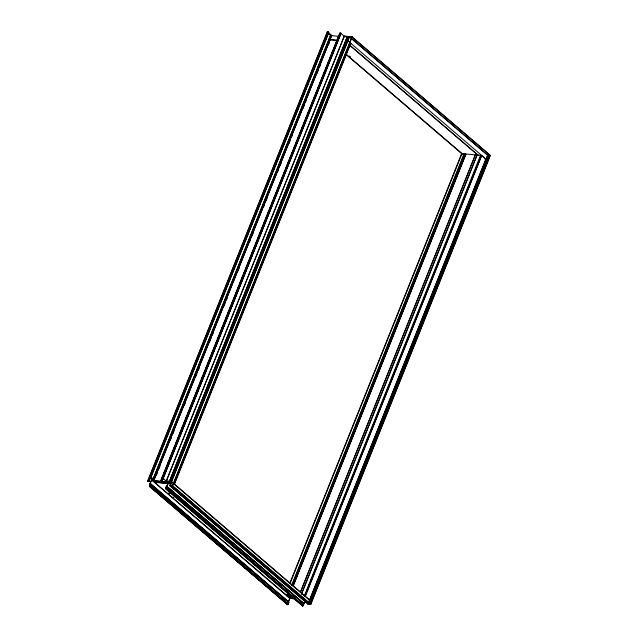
<?xml version="1.0" encoding="UTF-8"?>
<svg xmlns="http://www.w3.org/2000/svg" width="638" height="638" viewBox="0 0 638 638"><rect width="100%" height="100%" fill="white"/><g stroke="black" fill="none" stroke-linecap="round" stroke-linejoin="round"><path stroke-width="0.96" d="M154.555 480.972L154.237 480.845M148.965 481.395L328.546 32.323L148.67 481.371L150.321 477.248L150.943 477.479L328.905 32.554L327.98 32.059L148.223 481.323L147.641 480.948L327.246 31.9L328.291 32.107M147.92 481.068L327.525 32.012L331.577 35.489L153.495 480.685L154.26 481.076M148.59 481.148L328.251 31.996L148.686 481.156M290.673 596.355L289.931 598.205L151.445 479.664L152.179 477.814M288.073 603.867L149.858 485.438L149.547 485.717L287.858 604.154L288.671 602.368L149.906 483.883L151.557 479.76L153.654 480.566L331.728 35.592M287.547 604.672L149.332 486.244L287.905 604.704L288.91 602.192L150.145 483.716L151.645 479.967L153.567 480.733L168.488 482.376L170.92 484.33M287.905 604.704L149.555 485.949M149.858 485.438L150.456 483.939L149.906 483.883M150.145 483.716L150.696 483.764L149.332 486.244M151.445 479.664L152.737 479.784L330.691 34.851L327.246 31.9M152.777 480.071L330.811 34.954L331.537 35.576L339.312 36.438M330.085 39.723L153.846 480.581L154.276 480.741M156.294 475.374L157.403 472.599M158.878 468.906L159.986 466.131M170.338 440.252L171.447 437.485M172.922 433.784L174.03 431.017M184.382 405.138L185.491 402.363M195.842 376.492L196.951 373.716M198.426 370.024L199.534 367.249M209.886 341.378L210.995 338.603M212.47 334.902L213.586 332.135M223.93 306.256L225.039 303.489M226.522 299.788L227.63 297.013M237.974 271.142L239.083 268.367M249.434 242.496L250.543 239.721M252.026 236.028L253.134 233.253M263.478 207.374L264.587 204.607M266.07 200.906L267.178 198.139M277.53 172.26L278.639 169.485M280.114 165.792L281.222 163.017M288.982 143.614L290.091 140.838M291.574 137.146L292.683 134.371M303.034 108.5L304.143 105.725M305.618 102.024L306.726 99.257M317.078 73.378L318.187 70.611M319.662 66.91L320.77 64.135M328.538 44.732L329.647 41.956M160.505 482.344L340.094 33.2L340.461 33.519L160.76 482.495L160.154 482.113L339.759 33.064L340.995 33.288L161.406 482.551L340.955 33.176L161.573 482.567M160.385 482.248L339.998 33.192M160.664 482.488L340.158 33.407M340.796 33.662L340.261 33.2L160.569 482.472L340.716 33.24L345.094 36.996M167.18 482.208L163.224 478.444M305.131 601.451L304.19 603.811L166.51 486.26L165.912 487.759L303.114 605.574L165.968 487.887L165.625 488.469L303.026 605.797L302.548 606.068L165.417 488.564L166.422 486.052L304.103 603.604L305.307 600.605M166.989 486.124L168.488 482.376M167.084 486.331L168.663 482.392L170.577 482.631L169.469 481.427L171.598 481.626M169.341 481.419L347.295 36.486L344.321 36.214L166.366 481.14L169.341 481.419L170.434 482.352L153.575 480.502M170.577 482.631L169.397 481.618L347.431 36.502L352.144 36.94L172.539 485.989L310.754 604.417L490.359 155.369L352.032 36.837L344.209 36.111L166.247 481.036L171.486 481.53L309.813 600.055L308.242 603.995L310.826 604.234L172.499 485.701L169.907 485.462L308.242 603.995M348.332 36.581L170.641 481.738L346.689 40.712M348.523 36.605L170.569 481.53L171.375 481.977M170.872 481.762L346.881 40.728M310.754 604.417L308.002 604.162L169.788 485.733L349.401 36.685L487.615 155.114L490.359 155.369M349.56 36.701L170.027 485.566L172.611 485.805M488.7 155.409L309.239 604.513L170.769 486.06L309.693 604.553L171.566 485.901L171.223 486.1L309.685 604.322M309.239 604.513L170.952 485.845M172.499 485.701L352.032 36.837M174.509 484.122L350.82 43.312M289.78 583.307L461.657 153.591L481.698 155.457L305.347 596.347L304.789 596.299M290.059 583.427L461.936 153.71M292.021 584.567L463.97 153.902M291.813 585.509L464.424 153.941M292.619 585.58L465.182 154.037M292.946 585.612L465.557 154.045L466.179 154.412M293.089 585.923L465.732 154.372M293.249 585.939L465.868 154.372M288.121 602.312L290.513 596.339M288.36 602.144L289.859 598.396L151.645 479.967M287.69 604.569L288.025 603.979L149.667 485.414M289.859 598.396L290.713 598.277L286.733 594.616M294.963 598.867L292.188 598.611L287.953 594.728M300.394 592.056L475.222 154.946M300.554 592.072L475.382 154.962M301.399 594.066L476.969 155.106M301.559 594.082L477.128 155.122M304.214 596.243L480.502 155.441M304.541 596.275L481.052 155.536L481.467 155.919L304.844 596.602M304.685 596.586L481.18 155.943L480.446 155.528M302.548 606.068L303.552 603.556L166.422 486.052M166.51 486.26L303.64 603.755L303.233 605.279M303.018 605.566L165.912 487.759M481.658 155.544L485.845 159.133L309.542 599.943L308.664 599.864M308.002 604.162L487.615 155.114M309.143 604.074L488.604 155.401L489.003 155.544L309.542 604.218M309.478 604.162L488.931 155.481M309.438 604.529L489.218 155.457M309.829 604.194L489.314 155.465L309.765 604.13M490.167 155.457L310.714 604.13L308.122 603.891M329.846 39.803L329.16 39.078M462.965 153.646L464.823 154.157M475.629 154.827L477.527 155.337M168.448 493.198L169.269 493.517L168.368 493.461M168.368 493.381L169.094 493.581L168.432 493.254M173.105 497.185L173.927 497.512L173.026 497.449M173.026 497.377L173.496 497.433M155.943 482.288L168.807 483.5M292.34 597.686L293.177 598.42L292.308 598.34M476.203 155.409L475.557 155.018L475.868 155.377M153.798 480.892L154.213 480.948M170.777 482.073L171.247 482.248L170.513 481.826M154.954 481.905L155.632 482.168M289.421 595.238L289.58 595.326M329.399 34.731L330.691 34.851M345.852 40.433L347.822 40.617M345.78 40.625L347.917 40.824M349.736 43.129L350.541 43.201L174.238 484.003L173.68 483.955M487.584 155.217L490.287 155.552L352.072 37.124L349.488 36.884L487.703 155.313L486.124 159.253L347.909 40.824M484.976 159.053L485.845 159.133M149.866 477.2L148.223 481.323M150.321 477.248L150.943 477.479M169.397 481.618L171.367 481.802L309.582 600.23M147.641 480.948L149.061 481.403M160.154 482.113L161.502 482.44M154.516 482.168L155.584 482.272M169.875 483.604L170.952 483.7M154.468 482.256L171.646 483.851M169.788 485.733L172.539 485.989M149.547 485.717L149.475 486.14M285.346 594.401L290.457 594.967M289.772 598.189L290.713 598.277M292.26 598.42L294.118 598.596M303.552 603.556L304.103 603.604M303.64 603.755L304.19 603.811M303.09 605.382L303.026 605.797M336.8 40.266L329.958 39.508L329.232 38.886M329.886 39.692L336.72 40.457M476.642 155.074L477.455 155.528M287.626 594.704L288.185 594.927M167.252 482.025L170.657 482.448M165.8 488.293L165.417 488.564M155.249 481.802L155.983 482.232M292.499 597.702L293.233 598.101M347.144 40.952L347.574 41.111M289.245 594.847L289.883 595.246M173.48 497.512L173.097 497.265M464.193 153.957L464.751 154.34M330.237 39.819L330.819 40.106M349.64 45.091L478.46 155.465M349.472 45.067L478.293 155.449M328.195 32.091L328.666 32.426M346.235 54.318L462.542 153.973M345.995 54.485L462.303 154.149M171.263 485.989L309.693 604.553M165.864 487.871L303.114 605.574M165.625 488.469L302.906 606.1M292.188 598.611C290.737 594.64 280.88 592.59 290.641 598.468M150.616 477.846L153.614 480.414M150.464 477.838L152.737 479.784M150.696 483.764L288.91 602.192M150.456 483.939L288.671 602.368M149.452 485.941L287.786 604.577M349.504 56.184L350.222 56.742L349.52 56.176"/></g></svg>
